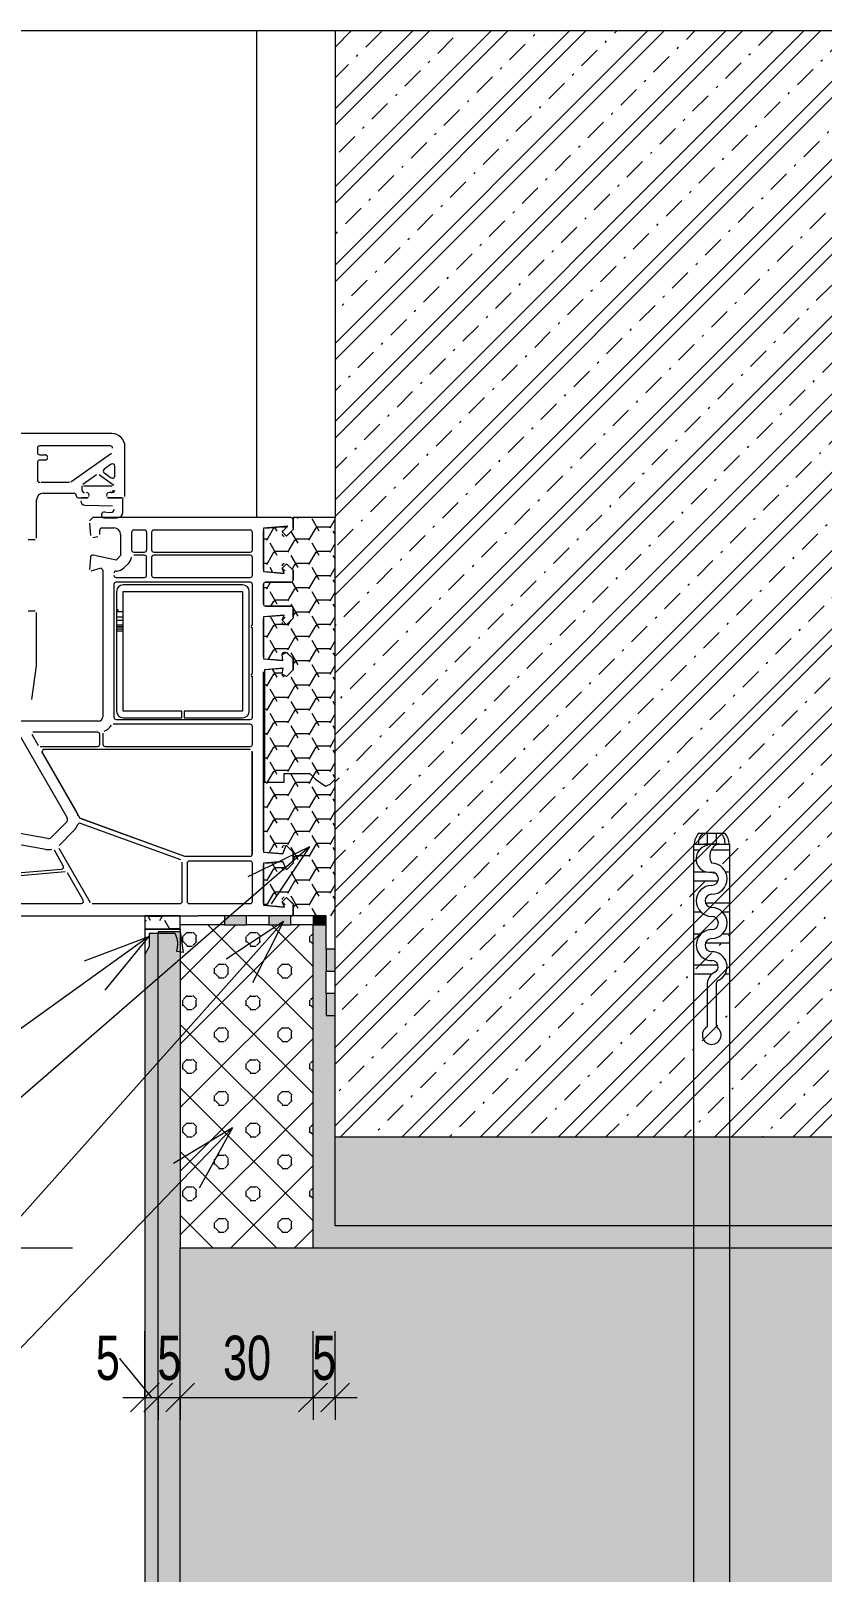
# Model space of a CAD drawing. Header units: millimetres. Extents: x 3821 to 11066, y 2483 to 4339.
# Drawn here: x 4484.2 to 4663, y 3303 to 3651.3 of the extents above; entities that cross this region are included whole.
import ezdxf

# ---------------------------------------------------------------- set-up
doc = ezdxf.new("R2010")
doc.units = ezdxf.units.MM
for name, color, linetype, lineweight in [('A-ANNO-DIMS', 211, 'Continuous', 9), ('A-ANNO-DIMS-5', 211, 'Continuous', 9), ('A-DETL', 90, 'Continuous', 18), ('A-DETL-GENF', 92, 'Continuous', 18), ('A-DETL-THIN', 151, 'Continuous', 18), ('G-ANNO-TEXT', 231, 'Continuous', 9)]:
    doc.layers.add(name, color=color, linetype=linetype, lineweight=lineweight)
doc.styles.add('Arial', font='arial.ttf', dxfattribs={"width": 0.7, "height": 10})
doc.dimstyles.new('Vnitřní_-_průhledné', dxfattribs={"dimscale": 304.8, "dimtxt": 10.202594, "dimasz": 0.021325, "dimexe": 0.016404, "dimexo": 0.0625, "dimgap": 0.003281, "dimtad": 1, "dimdec": 0, "dimrnd": 5, "dimzin": 0, "dimdsep": 46, "dimtxsty": 'Arial', "dimblk1": 'OBLIQUE', "dimblk2": 'OBLIQUE', "dimsah": 1, "dimcen": 0.09, "dimdle": 0.016404, "dimazin": 0, "dimtfac": 1, "dimtdec": 4, "dimtix": 1, "dimtmove": 1, "dimatfit": 3, "dimfxl": 0.049213, "dimfxlon": 1, "dimtvp": 1, "dimtolj": 1, "dimtzin": 0, "dimarcsym": 2})
doc.dimstyles.new('Vnitřní_-_průhledné_1', dxfattribs={"dimscale": 304.8, "dimtxt": 10.202594, "dimasz": 0.021325, "dimexe": 0.016404, "dimexo": 0.0625, "dimgap": 0.003281, "dimtad": 1, "dimdec": 0, "dimrnd": 5, "dimzin": 0, "dimdsep": 46, "dimtxsty": 'Arial', "dimblk1": 'OBLIQUE', "dimblk2": 'OBLIQUE', "dimsah": 1, "dimcen": 0.09, "dimdle": 0.016404, "dimazin": 0, "dimtfac": 1, "dimtdec": 4, "dimtix": 1, "dimtmove": 0, "dimatfit": 3, "dimfxl": 0.049213, "dimfxlon": 1, "dimtvp": 1, "dimtolj": 1, "dimtzin": 0, "dimarcsym": 2})
pattern_1 = [(0, (0, 0), (5, 5), [0.5, -4.5]), (0, (2.5, 2.5), (5, 5), [0.5, -4.5])]
pattern_2 = [(0, (0, 0), (4.763, 2.75), [3.175, -6.35]), (120, (0, 0), (-4.7630699, 2.749879), [3.175, -6.35]), (60, (0, 0), (-6.99e-05, 5.499879), [0, -6.35, 3.175, 0])]
pattern_3 = [(0, (0, 0), (4.763, 2.75), [3.175, -6.35]), (120, (0, 0), (-4.7630699, 2.749879), [3.175, -6.35]), (60, (0, 0), (-0.0005699, 5.499013), [0, -6.35, 3.175, 0])]

# ---------------------------------------------------------------- blocks, each defined once
blk = doc.blocks.new('BP_HYDROIZOLACE NOVÁ 2 - Geotextilie 1_1-2100783-Okno _ Ostění')
at = {"layer": 'A-DETL-GENF'}
for points in [[(2.31, 2), (2, 2), (2, 0), (5, 0), (5, 2)], [(10, 0), (15, 0), (15, 2), (10, 2)], [(20, 0), (25, 0), (25, 2), (20, 2)]]:
    blk.add_hatch(color=256, dxfattribs=at).paths.add_polyline_path(points)
for p, q in [((5, 2), (2, 2)), ((2, 0), (5, 0)), ((5, 2), (10, 2)), ((5, 0), (5, 2)), ((5, 0), (10, 0)), ((15, 2), (10, 2)), ((10, 2), (10, 0)), ((15, 2), (20, 2)), ((15, 0), (15, 2)), ((15, 0), (20, 0)), ((25, 2), (20, 2)), ((20, 2), (20, 0)), ((20, 0), (25, 0)), ((25, 2), (30.91, 2)), ((25, 0), (25, 2)), ((25, 0), (30.91, 0)), ((10, 0), (15, 0))]:
    blk.add_line(p, q, dxfattribs=at)
blk = doc.blocks.new('BP_HYDROIZOLACE NOVÁ 2 - Geotextilie 1_1-2097918-Okno _ Ostění')
at = {"layer": 'A-DETL-GENF'}
for points in [[(0, 0), (5, 0), (5, 2), (0, 2)], [(10, 0), (15, 0), (15, 2), (10, 2)]]:
    blk.add_hatch(color=256, dxfattribs=at).paths.add_polyline_path(points)
for p, q in [((5, 2), (0, 2)), ((0, 2), (0, 0)), ((0, 0), (5, 0)), ((5, 2), (10, 2)), ((5, 0), (5, 2)), ((5, 0), (10, 0)), ((15, 2), (10, 2)), ((10, 2), (10, 0)), ((15, 2), (22.5, 2)), ((15, 0), (15, 2)), ((15, 0), (22.5, 0)), ((10, 0), (15, 0))]:
    blk.add_line(p, q, dxfattribs=at)
blk = doc.blocks.new('DIMBLOCK15-Okno _ Ostění')
at = {"layer": 'A-ANNO-DIMS-5'}
for p, q in [((4478.62, 3371.31), (4478.62, 3456.31)), ((4478.62, 3451.31), (4463.62, 3451.31)), ((4478.62, 3451.31), (4483.62, 3451.31)), ((4478.62, 3376.31), (4473.62, 3376.31)), ((4478.62, 3376.31), (4493.62, 3376.31))]:
    blk.add_line(p, q, dxfattribs=at)
at = {"layer": 'A-ANNO-DIMS-5', "lineweight": 18}
for p, q in [((4478.62, 3451.31), (4475.37, 3454.56)), ((4478.62, 3451.31), (4481.87, 3448.06)), ((4478.62, 3376.31), (4475.37, 3379.56)), ((4478.62, 3376.31), (4481.87, 3373.06))]:
    blk.add_line(p, q, dxfattribs=at)
at = {"layer": 'A-ANNO-DIMS-5', "color": 0, "insert": (4464.64, 3408.47), "char_height": 10, "width": 12.8082, "attachment_point": 1, "rotation": 90, "line_spacing_factor": 0.941778, "style": 'Arial'}
blk.add_mtext('75', dxfattribs=at)
blk = doc.blocks.new('_Oblique')
at = {"color": 0, "linetype": 'ByBlock', "lineweight": -2}
blk.add_line((-0.5, -0.5), (0.5, 0.5), dxfattribs=at)
blk = doc.blocks.new('DIMBLOCK16-Okno _ Ostění')
at = {"layer": 'A-ANNO-DIMS-5'}
for p, q in [((4509.96, 3342.48), (4509.96, 3357.48)), ((4512.96, 3342.48), (4512.96, 3357.48)), ((4504.2, 3351.33), (4511.46, 3342.48)), ((4504.2, 3351.33), (4504.2, 3351.33)), ((4504.96, 3342.48), (4512.96, 3342.48)), ((4509.96, 3342.48), (4509.96, 3337.48)), ((4512.96, 3342.48), (4512.96, 3337.48))]:
    blk.add_line(p, q, dxfattribs=at)
at = {"layer": 'A-ANNO-DIMS-5', "lineweight": 18}
for p, q in [((4509.96, 3342.48), (4513.21, 3345.73)), ((4512.96, 3342.48), (4516.21, 3345.73)), ((4509.96, 3342.48), (4506.71, 3339.23)), ((4512.96, 3342.48), (4509.71, 3339.23))]:
    blk.add_line(p, q, dxfattribs=at)
at = {"layer": 'A-ANNO-DIMS-5', "color": 0, "insert": (4498.86, 3356.47), "char_height": 10, "width": 6.4041, "attachment_point": 1, "line_spacing_factor": 0.941778, "style": 'Arial'}
blk.add_mtext('\\fArial|b0|i0|c238|p34|;\\W.7;5', dxfattribs=at)
blk = doc.blocks.new('DIMBLOCK17-Okno _ Ostění')
at = {"layer": 'A-ANNO-DIMS-5'}
for p, q in [((4512.96, 3342.48), (4512.96, 3357.48)), ((4517.96, 3342.48), (4517.96, 3357.48)), ((4512.96, 3342.48), (4517.96, 3342.48)), ((4512.96, 3342.48), (4512.96, 3337.48)), ((4517.96, 3342.48), (4517.96, 3337.48))]:
    blk.add_line(p, q, dxfattribs=at)
at = {"layer": 'A-ANNO-DIMS-5', "lineweight": 18}
for p, q in [((4512.96, 3342.48), (4516.21, 3345.73)), ((4517.96, 3342.48), (4521.21, 3345.73)), ((4512.96, 3342.48), (4509.71, 3339.23)), ((4517.96, 3342.48), (4514.71, 3339.23))]:
    blk.add_line(p, q, dxfattribs=at)
at = {"layer": 'A-ANNO-DIMS-5', "color": 0, "insert": (4512.79, 3356.47), "char_height": 10, "width": 6.4041, "attachment_point": 1, "line_spacing_factor": 0.941778, "style": 'Arial'}
blk.add_mtext('\\fArial|b0|i0|c238|p34|;\\W.7;5', dxfattribs=at)
blk = doc.blocks.new('DIMBLOCK18-Okno _ Ostění')
at = {"layer": 'A-ANNO-DIMS-5'}
for p, q in [((4517.96, 3342.48), (4517.96, 3357.48)), ((4547.96, 3342.48), (4547.96, 3357.48)), ((4517.96, 3342.48), (4547.96, 3342.48)), ((4517.96, 3342.48), (4517.96, 3337.48)), ((4547.96, 3342.48), (4547.96, 3337.48))]:
    blk.add_line(p, q, dxfattribs=at)
at = {"layer": 'A-ANNO-DIMS-5', "lineweight": 18}
for p, q in [((4517.96, 3342.48), (4521.21, 3345.73)), ((4547.96, 3342.48), (4551.21, 3345.73)), ((4517.96, 3342.48), (4514.71, 3339.23)), ((4547.96, 3342.48), (4544.71, 3339.23))]:
    blk.add_line(p, q, dxfattribs=at)
at = {"layer": 'A-ANNO-DIMS-5', "color": 0, "insert": (4527.62, 3356.47), "char_height": 10, "width": 12.8082, "attachment_point": 1, "line_spacing_factor": 0.941778, "style": 'Arial'}
blk.add_mtext('30', dxfattribs=at)
blk = doc.blocks.new('DIMBLOCK19-Okno _ Ostění')
at = {"layer": 'A-ANNO-DIMS-5'}
for p, q in [((4547.96, 3342.48), (4547.96, 3357.48)), ((4552.96, 3342.48), (4552.96, 3357.48)), ((4547.96, 3342.48), (4557.96, 3342.48)), ((4547.96, 3342.48), (4547.96, 3337.48)), ((4552.96, 3342.48), (4552.96, 3337.48))]:
    blk.add_line(p, q, dxfattribs=at)
at = {"layer": 'A-ANNO-DIMS-5', "lineweight": 18}
for p, q in [((4547.96, 3342.48), (4551.21, 3345.73)), ((4552.96, 3342.48), (4556.21, 3345.73)), ((4547.96, 3342.48), (4544.71, 3339.23)), ((4552.96, 3342.48), (4549.71, 3339.23))]:
    blk.add_line(p, q, dxfattribs=at)
at = {"layer": 'A-ANNO-DIMS-5', "color": 0, "insert": (4547.79, 3356.47), "char_height": 10, "width": 6.4041, "attachment_point": 1, "line_spacing_factor": 0.941778, "style": 'Arial'}
blk.add_mtext('\\fArial|b0|i0|c238|p34|;\\W.7;5', dxfattribs=at)

msp = doc.modelspace()

# ---------------------------------------------------------------- hatches: boundary and pattern name
at = {"layer": 'A-DETL-GENF'}
h = msp.add_hatch(dxfattribs=at)
h.set_pattern_fill('FP_1', style=0, pattern_type=2)
h.set_pattern_definition([(45, (0, 0), (-8.838835, 8.838835), []), (45, (3.75, 0), (-8.838835, 8.838835), []), (45, (10.7, 0), (-8.838835, 8.838835), [5, -2.5, 0.5, -2.5])])
h.paths.add_polyline_path([(5116.16, 3401.31), (5116.16, 3651.31), (4552.96, 3651.31), (4552.96, 3401.31), (4992.51, 3401.31)])
h.paths.add_polyline_path([(4794.15, 3540.4), (4792.86, 3540.57), (4791.65, 3541.07), (4790.62, 3541.86), (4789.83, 3542.9), (4789.33, 3544.11), (4789.16, 3545.4), (4789.33, 3546.69), (4789.83, 3547.9), (4790.62, 3548.94), (4791.66, 3549.73), (4792.87, 3550.23), (4794.16, 3550.4), (4795.45, 3550.23), (4796.66, 3549.73), (4797.69, 3548.93), (4798.49, 3547.89), (4798.99, 3546.69), (4799.16, 3545.39), (4798.99, 3544.1), (4798.49, 3542.89), (4797.69, 3541.86), (4796.65, 3541.07), (4795.45, 3540.57)])
h = msp.add_hatch(dxfattribs=at)
h.set_pattern_fill('FP_4', style=0, pattern_type=2)
h.set_pattern_definition(pattern_3)
h.paths.add_polyline_path([(4550.76, 3480.64), (4551.82, 3481.09), (4552.96, 3482.23), (4552.96, 3541.31), (4543.46, 3541.31), (4543.46, 3538.61), (4541.96, 3537.11), (4540.97, 3538.1), (4542.25, 3539.38), (4536.76, 3538.9), (4536.76, 3529.12), (4541.43, 3528.71), (4541.01, 3529.88), (4541.96, 3530.91), (4543.46, 3529.41), (4543.44, 3527.08), (4543.31, 3526.86), (4543.09, 3526.73), (4542.96, 3526.71), (4537.26, 3526.71), (4536.91, 3526.56), (4536.78, 3526.34), (4536.76, 3526.21), (4536.76, 3521.81), (4536.91, 3521.46), (4537.26, 3521.31), (4543.09, 3521.29), (4543.31, 3521.16), (4543.44, 3520.94), (4543.46, 3520.81), (4543.46, 3518.61), (4541.96, 3517.11), (4541.02, 3518.15), (4541.44, 3519.31), (4536.76, 3518.9), (4536.76, 3509.39), (4541.13, 3509.01), (4540.96, 3510.38), (4541.93, 3510.94), (4543.46, 3509.41), (4543.46, 3506.91), (4541.96, 3505.41), (4540.96, 3505.91), (4541.21, 3507.32), (4536.96, 3506.95), (4536.96, 3481.51), (4541.46, 3481.51), (4541.46, 3483.51), (4547.21, 3483.51), (4548.49, 3482.23), (4550.65, 3480.72)])
h = msp.add_hatch(dxfattribs=at)
h.set_pattern_fill('FP_4', color=1, style=0, pattern_type=2)
h.set_pattern_definition(pattern_3)
h.paths.add_polyline_path([(4552.96, 3451.31), (4552.96, 3482.23), (4551.82, 3481.09), (4550.76, 3480.64), (4548.49, 3482.23), (4547.21, 3483.51), (4541.46, 3483.51), (4541.46, 3481.51), (4536.76, 3481.51), (4536.76, 3465.69), (4541.13, 3465.31), (4541.86, 3467.31), (4543.46, 3465.71), (4543.46, 3463.21), (4541.96, 3461.71), (4541.13, 3463.61), (4536.76, 3463.23), (4536.76, 3453.72), (4541.5, 3453.31), (4540.97, 3454.52), (4541.96, 3455.51), (4543.46, 3454.01), (4543.46, 3451.31), (4550.96, 3451.31)])
h = msp.add_hatch(dxfattribs=at)
h.set_pattern_fill('FP_3', color=1, style=0, pattern_type=2)
h.set_pattern_definition(pattern_2)
h.paths.add_polyline_path([(4509.96, 3451.31), (4509.96, 3448.31), (4517.96, 3448.31), (4517.96, 3451.31)])
h = msp.add_hatch(dxfattribs=at)
h.set_pattern_fill('FP_5', color=1, style=0, pattern_type=2)
h.set_pattern_definition([(45, (3.592, 0), (-7.184205, 7.184205), []), (0, (15.04, 3.365), (7.184, 7.184), [1.27, -13.098]), (45, (16.31, 3.365), (-7.184205, 7.184205), [1.27, -8.89]), (90, (17.208, 4.263), (-7.184, 7.184), [1.27, -13.098]), (135, (17.208, 5.533), (-7.184205, -7.184205), [1.27, -8.89]), (0, (15.04, 6.431), (7.184, 7.184), [1.27, -13.098]), (45, (14.141, 5.533), (-7.184205, 7.184205), [1.27, -8.89]), (90, (14.141, 4.263), (-7.184, 7.184), [1.27, -13.098]), (135, (15.04, 3.365), (-7.184205, -7.184205), [1.27, -8.89]), (135, (13.389, 0), (-7.184205, -7.184205), [])])
h.paths.add_polyline_path([(4547.96, 3376.31), (4547.96, 3449.31), (4517.96, 3449.31), (4517.96, 3376.31)])
h = msp.add_hatch(dxfattribs=at)
h.set_pattern_fill('FP_2', color=1, style=0, pattern_type=2)
h.set_pattern_definition(pattern_1)
h.paths.add_polyline_path([(5116.16, 3376.31), (5116.16, 3381.31), (4797.48, 3381.31), (4797.6, 3381.22), (4798.39, 3380.18), (4798.89, 3378.98), (4799.06, 3377.68), (4798.89, 3376.31), (4992.51, 3376.31)])
h.paths.add_polyline_path([(4789.26, 3376.31), (4789.23, 3376.4), (4789.06, 3377.69), (4789.23, 3378.98), (4789.73, 3380.19), (4790.53, 3381.31), (4552.96, 3381.31), (4552.96, 3428.81), (4550.96, 3428.81), (4550.96, 3449.31), (4547.96, 3449.31), (4547.96, 3376.31), (4789.23, 3376.31)])
h = msp.add_hatch(dxfattribs=at)
h.set_pattern_fill('FP_2', color=1, style=0, pattern_type=2)
h.set_pattern_definition(pattern_1)
h.paths.add_polyline_path([(5116.16, 3188.31), (5116.16, 3191.31), (4798.75, 3191.31), (4798.28, 3190.06), (4798.78, 3188.83), (4798.85, 3188.31), (4992.51, 3188.31)])
h.paths.add_polyline_path([(4789.05, 3188.31), (4789.12, 3188.86), (4789.62, 3190.19), (4789.12, 3191.31), (4512.96, 3191.31), (4512.96, 3447.31), (4510.96, 3447.31), (4510.96, 3444.42), (4509.96, 3442.61), (4509.96, 3188.31), (4788.95, 3188.31)])
h = msp.add_hatch(dxfattribs=at)
h.set_pattern_fill('FP_2', color=1, style=0, pattern_type=2)
h.set_pattern_definition(pattern_1)
h.paths.add_polyline_path([(5116.16, 3191.31), (5116.16, 3196.31), (4797.37, 3196.31), (4797.49, 3196.22), (4798.28, 3195.18), (4798.78, 3193.96), (4798.95, 3192.68), (4798.78, 3191.31), (4992.51, 3191.31)])
h.paths.add_polyline_path([(4789.12, 3191.31), (4789.16, 3191.31), (4789.12, 3191.42), (4788.95, 3192.69), (4789.15, 3194.04), (4789.62, 3195.19), (4790.42, 3196.31), (4517.96, 3196.31), (4517.96, 3447.76), (4512.96, 3447.76), (4512.96, 3191.31), (4789.12, 3191.31)])
h = msp.add_hatch(dxfattribs=at)
h.set_pattern_fill('FP_2', color=1, style=0, pattern_type=2)
h.set_pattern_definition(pattern_1)
h.paths.add_polyline_path([(5116.16, 3381.31), (5116.16, 3401.31), (4552.96, 3401.31), (4552.96, 3381.31), (4790.64, 3381.31), (4791.56, 3382.02), (4792.77, 3382.52), (4794.06, 3382.69), (4795.36, 3382.51), (4796.56, 3382.02), (4797.48, 3381.31), (4992.51, 3381.31)])
h.paths.add_polyline_path([(4794.06, 3385.4), (4792.77, 3385.57), (4791.56, 3386.07), (4790.53, 3386.86), (4789.73, 3387.9), (4789.24, 3389.11), (4789.07, 3390.4), (4789.24, 3391.69), (4789.74, 3392.9), (4790.53, 3393.94), (4791.57, 3394.73), (4792.78, 3395.23), (4794.07, 3395.4), (4795.36, 3395.23), (4796.57, 3394.73), (4797.6, 3393.93), (4798.4, 3392.89), (4798.9, 3391.69), (4799.07, 3390.39), (4798.9, 3389.1), (4798.4, 3387.89), (4797.6, 3386.86), (4796.56, 3386.07), (4795.36, 3385.57)])
h = msp.add_hatch(dxfattribs=at)
h.set_pattern_fill('FP_3', color=1, style=0, pattern_type=2)
h.set_pattern_definition(pattern_2)
h.paths.add_polyline_path([(5116.16, 3196.31), (5116.16, 3376.31), (4798.86, 3376.31), (4798.39, 3375.18), (4797.59, 3374.15), (4796.56, 3373.35), (4795.35, 3372.86), (4794.06, 3372.69), (4792.76, 3372.86), (4791.56, 3373.36), (4790.52, 3374.15), (4789.73, 3375.19), (4789.23, 3376.31), (4517.96, 3376.31), (4517.96, 3196.31), (4613.05, 3196.31), (4613.05, 3217.19), (4663.05, 3217.19), (4663.05, 3196.31), (4790.53, 3196.31), (4791.45, 3197.02), (4792.66, 3197.52), (4793.95, 3197.69), (4795.25, 3197.52), (4796.45, 3197.02), (4797.37, 3196.31), (4987.95, 3196.31), (4987.95, 3217.19), (5037.95, 3217.19), (5037.95, 3196.31)])
h.paths.add_polyline_path([(4794.01, 3287.69), (4792.71, 3287.86), (4791.51, 3288.36), (4790.47, 3289.15), (4789.68, 3290.19), (4789.18, 3291.4), (4789.01, 3292.69), (4789.18, 3293.98), (4789.68, 3295.19), (4790.48, 3296.22), (4791.51, 3297.02), (4792.72, 3297.52), (4794.01, 3297.69), (4795.31, 3297.52), (4796.51, 3297.02), (4797.55, 3296.22), (4798.34, 3295.18), (4798.84, 3293.98), (4799.01, 3292.68), (4798.84, 3291.39), (4798.34, 3290.18), (4797.54, 3289.15), (4796.51, 3288.35), (4795.3, 3287.86)])

# ---------------------------------------------------------------- linework, layer by layer
at = {"layer": 'A-DETL'}
for p, q in [((4502.46, 3560.31), (4447.21, 3560.31)), ((4485.66, 3557.01), (4485.66, 3556.01)), ((4502.16, 3557.51), (4486.16, 3557.51)), ((4505.46, 3546.11), (4505.46, 3557.31)), ((4485.66, 3553.81), (4485.66, 3549.8)), ((4486.16, 3555.51), (4487.46, 3555.51)), ((4487.46, 3554.31), (4486.16, 3554.31)), ((4493.21, 3549.4), (4502.45, 3555.87)), ((4502.37, 3553.37), (4500.77, 3552.25)), ((4503.16, 3550.71), (4503.16, 3552.96)), ((4486.46, 3549.31), (4492.92, 3549.31)), ((4495.97, 3548.89), (4499.02, 3551.03)), ((4499.6, 3551.03), (4502.95, 3548.68)), ((4500.77, 3551.43), (4502.37, 3550.31)), ((4486.96, 3546.81), (4493.96, 3546.81)), ((4494.96, 3545.81), (4497.11, 3545.81)), ((4497.12, 3545.79), (4495.66, 3545.79)), ((4495.76, 3547.51), (4495.76, 3548.48)), ((4502.54, 3548.41), (4496.1, 3548.41)), ((4501.51, 3545.81), (4505.16, 3545.81)), ((4504.66, 3545.79), (4501.53, 3545.79)), ((4502.66, 3547.01), (4501.86, 3547.01)), ((4504.96, 3542.5), (4504.96, 3545.49)), ((4485.46, 3536.71), (4485.46, 3545.31)), ((4496.44, 3544.12), (4502.65, 3543.99)), ((4502.28, 3542.5), (4501.32, 3542.42)), ((4498.21, 3541.31), (4497.46, 3540.56)), ((4497.46, 3540.06), (4497.64, 3537.28)), ((4542.96, 3541.31), (4498.21, 3541.31)), ((4499.76, 3537.51), (4499.76, 3538.51)), ((4500.26, 3539.01), (4502.96, 3539.01)), ((4500.67, 3541.3), (4503.76, 3541.3)), ((4509.86, 3538.51), (4507.46, 3538.51)), ((4533.76, 3538.51), (4511.96, 3538.51)), ((4537.22, 3538.94), (4541.43, 3539.31)), ((4541.67, 3538.8), (4541.02, 3538.15)), ((4541.96, 3537.11), (4543.46, 3538.61)), ((4543.46, 3538.9), (4543.46, 3540.81)), ((4483.56, 3536.41), (4485.16, 3536.41)), ((4498.23, 3536.82), (4499.35, 3537.02)), ((4504.46, 3537.51), (4504.46, 3532.74)), ((4506.96, 3538.01), (4506.96, 3534.01)), ((4510.36, 3538.01), (4510.36, 3534.01)), ((4511.46, 3538.01), (4511.46, 3534.01)), ((4534.26, 3534.01), (4534.26, 3538.01)), ((4536.76, 3529.58), (4536.76, 3538.44)), ((4497.64, 3532.34), (4497.46, 3529.63)), ((4503.46, 3531.74), (4498.24, 3532.8)), ((4504.46, 3532.74), (4503.46, 3531.74)), ((4509.86, 3532.81), (4507.43, 3532.81)), ((4507.46, 3533.51), (4509.86, 3533.51)), ((4510.36, 3528.31), (4510.36, 3532.31)), ((4511.46, 3532.31), (4511.46, 3528.31)), ((4511.96, 3533.51), (4533.76, 3533.51)), ((4533.76, 3532.81), (4511.96, 3532.81)), ((4534.26, 3528.31), (4534.26, 3532.31)), ((4497.84, 3529.32), (4499.83, 3529.86)), ((4500.46, 3529.37), (4500.46, 3496.31)), ((4506.23, 3530.97), (4505.23, 3529.97)), ((4541.43, 3528.71), (4537.22, 3529.08)), ((4541.02, 3529.87), (4541.67, 3529.22)), ((4543.46, 3529.41), (4541.96, 3530.91)), ((4543.46, 3527.21), (4543.46, 3529.41)), ((4502.96, 3526.21), (4502.96, 3496.21)), ((4503.46, 3527.81), (4509.86, 3527.81)), ((4533.76, 3526.71), (4503.46, 3526.71)), ((4503.56, 3524.61), (4503.56, 3497.61)), ((4532.06, 3526.11), (4505.06, 3526.11)), ((4505.06, 3497.61), (4505.06, 3524.61)), ((4505.06, 3524.61), (4532.06, 3524.61)), ((4511.96, 3527.81), (4533.76, 3527.81)), ((4532.06, 3524.61), (4532.06, 3497.61)), ((4533.56, 3497.61), (4533.56, 3524.61)), ((4534.26, 3517.01), (4534.26, 3526.21)), ((4536.76, 3521.81), (4536.76, 3526.21)), ((4537.26, 3526.71), (4542.96, 3526.71)), ((4542.96, 3521.31), (4537.26, 3521.31)), ((4485.16, 3520.21), (4483.56, 3520.21)), ((4485.46, 3507.81), (4485.46, 3519.91)), ((4503.73, 3520.08), (4505.06, 3520.08)), ((4503.73, 3518.91), (4505.06, 3518.91)), ((4505.06, 3518.05), (4503.73, 3518.05)), ((4536.76, 3509.85), (4536.76, 3518.44)), ((4537.22, 3518.94), (4541.43, 3519.31)), ((4541.67, 3518.8), (4541.02, 3518.15)), ((4541.96, 3517.11), (4543.46, 3518.61)), ((4543.46, 3518.9), (4543.46, 3520.81)), ((4505.06, 3517.04), (4503.73, 3517.04)), ((4503.73, 3516.72), (4505.06, 3516.72)), ((4505.06, 3516.53), (4503.73, 3516.53)), ((4503.73, 3516.22), (4505.06, 3516.22)), ((4503.73, 3515.71), (4505.06, 3515.71)), ((4534.26, 3506.01), (4534.26, 3516.41)), ((4543.46, 3509.41), (4541.96, 3510.91)), ((4484.39, 3500.24), (4485.46, 3507.81)), ((4541.13, 3509.01), (4537.22, 3509.35)), ((4537.22, 3506.97), (4541.13, 3507.31)), ((4543.46, 3506.91), (4543.46, 3509.41)), ((4534.26, 3496.21), (4534.26, 3505.41)), ((4536.76, 3466.15), (4536.76, 3506.47)), ((4541.96, 3505.41), (4543.46, 3506.91)), ((4536.76, 3469.24), (4536.76, 3503.14)), ((4518.31, 3497.61), (4505.06, 3497.61)), ((4518.31, 3496.11), (4518.31, 3497.61)), ((4532.06, 3497.61), (4518.81, 3497.61)), ((4518.81, 3497.61), (4518.81, 3496.11)), ((4499.46, 3495.31), (4480.06, 3495.31)), ((4533.76, 3494.61), (4502.8, 3494.61)), ((4503.46, 3495.71), (4533.76, 3495.71)), ((4505.06, 3496.11), (4518.31, 3496.11)), ((4518.81, 3496.11), (4532.06, 3496.11)), ((4534.26, 3490.11), (4534.26, 3494.11)), ((4481.52, 3492.31), (4492.32, 3473.6)), ((4484.38, 3492.36), (4485.83, 3489.86)), ((4499.26, 3492.81), (4484.64, 3492.81)), ((4499.76, 3490.11), (4499.76, 3492.31)), ((4500.46, 3492.6), (4500.46, 3490.11)), ((4486.26, 3489.61), (4499.26, 3489.61)), ((4486.61, 3488.45), (4495.28, 3473.43)), ((4486.81, 3488.16), (4494.49, 3474.85)), ((4533.86, 3488.9), (4486.87, 3488.9)), ((4533.76, 3488.91), (4487.24, 3488.91)), ((4500.96, 3489.61), (4533.76, 3489.61)), ((4534.24, 3465.16), (4534.24, 3488.56)), ((4534.26, 3465.31), (4534.26, 3488.41)), ((4536.96, 3481.56), (4536.76, 3481.56)), ((4536.76, 3481.56), (4536.76, 3465.69)), ((4552.96, 3451.31), (4552.96, 3482.23)), ((4492.17, 3472.4), (4488.88, 3469.11)), ((4495.28, 3473.43), (4518.88, 3464.84)), ((4495.4, 3473.37), (4518.94, 3464.8)), ((4487.99, 3468.83), (4474.16, 3471.27)), ((4493.93, 3470.63), (4490.57, 3467.26)), ((4518.08, 3463.96), (4495.39, 3472.22)), ((4635.08, 3470), (4641.08, 3470)), ((4637.08, 3470), (4637.08, 3467.22)), ((4639.08, 3470), (4639.08, 3467.5)), ((4487.56, 3466.36), (4473.68, 3468.81)), ((4491.52, 3462.66), (4489.5, 3466.16)), ((4490.49, 3466.66), (4497.58, 3454.36)), ((4536.76, 3465.69), (4541.13, 3465.31)), ((4541.13, 3465.31), (4537.22, 3465.65)), ((4541.13, 3465.31), (4541.86, 3467.31)), ((4542.06, 3467.11), (4541.79, 3467.11)), ((4541.86, 3467.31), (4543.46, 3465.71)), ((4543.46, 3465.71), (4541.86, 3467.31)), ((4543.46, 3465.71), (4543.46, 3463.21)), ((4543.46, 3463.8), (4543.46, 3465.71)), ((4634.05, 3231.19), (4634.05, 3467.5)), ((4634.05, 3467.5), (4642.08, 3467.5)), ((4634.05, 3466.27), (4635.33, 3466.27)), ((4639.84, 3467.5), (4636.4, 3467.5)), ((4636.4, 3467.5), (4639.84, 3467.5)), ((4638, 3466.27), (4642.08, 3466.27)), ((4642.08, 3467.5), (4642.08, 3231.19)), ((4466.2, 3459.73), (4491.13, 3461.91)), ((4518.41, 3454.61), (4518.41, 3463.49)), ((4518.94, 3464.8), (4533.94, 3464.8)), ((4519.05, 3464.81), (4533.76, 3464.81)), ((4519.51, 3463.21), (4519.51, 3454.61)), ((4533.76, 3463.71), (4520.01, 3463.71)), ((4534.26, 3454.61), (4534.26, 3463.21)), ((4541.13, 3463.61), (4536.76, 3463.23)), ((4536.76, 3463.23), (4536.76, 3453.72)), ((4536.76, 3454.18), (4536.76, 3462.77)), ((4536.96, 3463.25), (4536.96, 3463.31)), ((4537.22, 3463.27), (4541.13, 3463.61)), ((4541.96, 3461.71), (4541.13, 3463.61)), ((4543.46, 3463.21), (4541.96, 3461.71)), ((4541.96, 3461.71), (4543.46, 3463.21)), ((4491.98, 3461.28), (4466.56, 3459.06)), ((4496.03, 3454.86), (4492.46, 3461.03)), ((4634.05, 3461.27), (4636.85, 3461.27)), ((4634.05, 3459.27), (4639.51, 3459.27)), ((4641.22, 3461.27), (4642.08, 3461.27)), ((4540.97, 3454.52), (4541.96, 3455.51)), ((4541.96, 3455.51), (4543.46, 3454.01)), ((4543.6, 3453.87), (4541.96, 3455.51)), ((4471.27, 3454.11), (4495.59, 3454.11)), ((4498.02, 3454.11), (4517.91, 3454.11)), ((4520.01, 3454.11), (4533.76, 3454.11)), ((4536.76, 3453.72), (4541.5, 3453.31)), ((4541.43, 3453.31), (4537.22, 3453.68)), ((4541.5, 3453.31), (4540.97, 3454.52)), ((4541.02, 3454.47), (4541.67, 3453.82)), ((4543.46, 3454.01), (4543.46, 3451.31)), ((4543.46, 3451.81), (4543.46, 3453.72)), ((4634.05, 3452.27), (4635.58, 3452.27)), ((4636.65, 3454.27), (4642.08, 3454.27)), ((4640.48, 3452.27), (4642.08, 3452.27)), ((4471.27, 3451.31), (4509.96, 3451.31)), ((4517.96, 3451.3), (4509.96, 3451.3)), ((4509.96, 3451.3), (4509.96, 3448.31)), ((4517.96, 3448.31), (4509.96, 3448.31)), ((4509.96, 3448.31), (4509.96, 3442.61)), ((4517.96, 3451.31), (4522.04, 3451.31)), ((4517.96, 3448.31), (4517.96, 3451.3)), ((4522.04, 3449.31), (4517.96, 3449.31)), ((4517.96, 3448.31), (4517.96, 3376.31)), ((4518.72, 3443.06), (4517.96, 3448.31)), ((4547.96, 3376.31), (4547.96, 3449.31)), ((4512.96, 3447.31), (4510.96, 3447.31)), ((4510.96, 3447.31), (4510.96, 3444.42)), ((4516.83, 3447.31), (4510.96, 3447.31)), ((4510.96, 3447.31), (4510.96, 3444.42)), ((4517.96, 3447.76), (4512.96, 3447.76)), ((4512.96, 3447.76), (4512.96, 3447.31)), ((4512.96, 3191.31), (4512.96, 3447.31)), ((4634.05, 3447.27), (4635.68, 3447.27)), ((4636.68, 3445.27), (4642.08, 3445.27)), ((4640.58, 3447.27), (4642.08, 3447.27)), ((4510.96, 3444.42), (4509.96, 3442.61)), ((4510.96, 3444.42), (4509.96, 3442.61)), ((4509.96, 3442.61), (4509.96, 3188.31)), ((4518.72, 3443.06), (4517.15, 3443.3)), ((4634.05, 3440.27), (4639.48, 3440.27)), ((4634.05, 3438.27), (4638.24, 3438.27)), ((4641.16, 3438.27), (4642.08, 3438.27)), ((4637.08, 3435.64), (4637.08, 3426.26)), ((4639.08, 3435.79), (4639.08, 3426.26)), ((4552.96, 3381.31), (4552.96, 3428.81)), ((5116.16, 3401.31), (4552.96, 3401.31)), ((4790.64, 3381.31), (4552.96, 3381.31)), ((4517.96, 3196.31), (4517.96, 3376.31)), ((4517.96, 3376.31), (4547.96, 3376.31)), ((4547.96, 3376.31), (4789.26, 3376.31))]:
    msp.add_line(p, q, dxfattribs=at)
msp.add_circle((4503.73, 3520.42), 0.158, dxfattribs=at)
for centre, radius, start, end in [((4502.46, 3557.31), 3, 0, 90), ((4486.16, 3557.01), 0.5, 90, 180), ((4486.16, 3556.01), 0.5, 180, 270), ((4502.16, 3557.01), 0.5, 0, 90), ((4486.16, 3553.81), 0.5, 90, 180), ((4487.46, 3555.01), 0.5, 0, 90), ((4487.46, 3554.81), 0.5, 270, 0), ((4502.66, 3552.96), 0.5, 0, 125), ((4486.16, 3549.8), 0.5, 180, 274.3012), ((4501.05, 3551.84), 0.5, 125, 235), ((4502.66, 3550.71), 0.5, 235, 0), ((4486.96, 3545.31), 1.5, 90, 180), ((4493.96, 3546.31), 0.5, 0, 90), ((4494.96, 3546.31), 0.5, 180, 270), ((4496.26, 3547.51), 0.5, 180, 270), ((4496.32, 3547.49), 0.5, 180, 270), ((4496.76, 3546.41), 0.6, 330, 90), ((4496.77, 3546.39), 0.6, 330, 90), ((4501.86, 3546.41), 0.6, 90, 210), ((4501.87, 3546.39), 0.6, 90, 210), ((4502.32, 3547.49), 0.5, 270, 0), ((4502.66, 3547.51), 0.5, 270, 0), ((4496.46, 3545.12), 1, 180, 268.7551), ((4500.77, 3541.94), 0.639, 56.4969, 257.854), ((4502.21, 3543.3), 0.8, 275.0405, 354.9888), ((4503.76, 3542.5), 1.2, 276.0075, 0), ((4500.26, 3538.51), 0.5, 90, 180), ((4502.96, 3537.51), 1.5, 0, 90), ((4507.46, 3538.01), 0.5, 90, 180), ((4509.86, 3538.01), 0.5, 0, 90), ((4511.96, 3538.01), 0.5, 90, 180), ((4533.76, 3538.01), 0.5, 0, 90), ((4542.96, 3540.81), 0.5, 0, 90), ((4541.46, 3537.61), 0.5, 180, 270), ((4498.14, 3532.31), 0.5, 78.5, 176.2), ((4504.46, 3532.74), 2.5, 315, 351.8011), ((4507.46, 3534.01), 0.5, 180, 270), ((4509.86, 3534.01), 0.5, 270, 0), ((4509.86, 3532.31), 0.5, 0, 90), ((4511.96, 3534.01), 0.5, 180, 270), ((4511.96, 3532.31), 0.5, 90, 180), ((4533.76, 3534.01), 0.5, 270, 0), ((4533.76, 3532.31), 0.5, 0, 90), ((4499.96, 3529.37), 0.5, 0, 105), ((4503.46, 3528.74), 0.5, 90, 180), ((4503.46, 3528.31), 0.5, 180, 270), ((4503.46, 3531.74), 2.5, 270, 315), ((4509.86, 3528.31), 0.5, 270, 0), ((4511.96, 3528.31), 0.5, 180, 270), ((4533.76, 3528.31), 0.5, 270, 0), ((4541.46, 3530.41), 0.5, 90, 180), ((4503.46, 3526.21), 0.5, 90, 180), ((4505.06, 3524.61), 1.5, 90, 180), ((4532.06, 3524.61), 1.5, 0, 90), ((4533.76, 3526.21), 0.5, 0, 90), ((4537.26, 3526.21), 0.5, 90, 180), ((4542.96, 3527.21), 0.5, 270, 0), ((4537.26, 3521.81), 0.5, 180, 270), ((4542.96, 3520.81), 0.5, 0, 90), ((4541.46, 3517.61), 0.5, 180, 270), ((4534.26, 3516.71), 0.3, 90, 270), ((4541.46, 3510.41), 0.5, 90, 180), ((4534.26, 3505.71), 0.3, 90, 270), ((4541.46, 3505.91), 0.5, 180, 270), ((4505.06, 3497.61), 1.5, 180, 270), ((4532.06, 3497.61), 1.5, 270, 0), ((4499.46, 3496.31), 1, 270, 0), ((4499.46, 3496.31), 3.5, 292.0243, 326.633), ((4503.46, 3496.21), 0.5, 180, 270), ((4533.76, 3496.21), 0.5, 270, 0), ((4533.76, 3494.11), 0.5, 0, 90), ((4499.26, 3492.31), 0.5, 0, 90), ((4499.26, 3490.11), 0.5, 270, 0), ((4500.96, 3490.11), 0.5, 180, 270), ((4533.76, 3490.11), 0.5, 270, 0), ((4487.24, 3488.41), 0.5, 102.0746, 210), ((4491.46, 3473.1), 1, 315, 30), ((4491.46, 3473.1), 3.5, 11.895, 30), ((4488.17, 3469.81), 1, 260, 315.1931), ((4491.46, 3473.1), 3.5, 315, 340.1927), ((4495.22, 3471.75), 0.5, 70, 160.1927), ((4638.74, 3467.08), 4.68, 141.4912, 174.9052), ((4637.82, 3467.85), 2.76, 129.0447, 187.3529), ((4638.34, 3467.85), 2.76, 352.6471, 50.9553), ((4637.42, 3467.08), 4.68, 5.0949, 38.5088), ((4488.17, 3469.81), 3.5, 260, 283.0107), ((4541.46, 3466.71), 0.5, 90, 180), ((4637.58, 3464.22), 3.04, 99.5019, 279.4104), ((4640.67, 3464.81), 3.04, 117.8015, 211.5095), ((4491.09, 3462.41), 0.5, 275, 30), ((4520.01, 3463.21), 0.5, 90, 180), ((4533.76, 3465.31), 0.5, 270, 0), ((4533.76, 3463.21), 0.5, 0, 90), ((4541.46, 3462.21), 0.5, 180, 270), ((4638.08, 3459.72), 3.5, 270, 90), ((4638.08, 3459.72), 1.5, 270, 90), ((4541.46, 3455.01), 0.5, 90, 180), ((4638.08, 3454.72), 3.5, 90, 270), ((4638.08, 3454.72), 1.5, 90, 270), ((4495.59, 3454.61), 0.5, 270, 30), ((4517.91, 3454.61), 0.5, 270, 0), ((4520.01, 3454.61), 0.5, 180, 270), ((4533.76, 3454.61), 0.5, 270, 0), ((4542.96, 3451.81), 0.5, 270, 0), ((4638.08, 3449.72), 3.5, 270, 90), ((4638.08, 3444.72), 3.5, 90, 270.3676), ((4638.08, 3444.72), 3.5, 90, 270.3676), ((4638.08, 3444.72), 3.5, 90, 270.3676), ((4638.08, 3449.72), 1.5, 270, 90), ((4511.9, 3444.9), 5.49, 343.0254, 26.0671), ((4638.08, 3444.72), 1.5, 90, 269.4411), ((4638.17, 3439.84), 3.38, 296.359, 91.7461), ((4638.17, 3439.84), 1.38, 298.1493, 92.7141), ((4640.11, 3435.87), 3.03, 115.1472, 184.4675), ((4640.11, 3435.87), 1.03, 115.1472, 184.4675), ((4638.08, 3424.4), 2.12, 118.0831, 61.9169)]:
    msp.add_arc(centre, radius, start, end, dxfattribs=at)
at = {"layer": 'A-DETL-THIN'}
for p, q in [((4552.96, 3651.31), (4160.81, 3651.31)), ((4535.26, 3541.31), (4535.26, 3651.31)), ((4552.96, 3651.31), (4552.96, 3541.31)), ((5116.16, 3651.31), (4552.96, 3651.31)), ((4542.25, 3539.38), (4536.76, 3538.9)), ((4536.76, 3538.9), (4536.76, 3529.12)), ((4540.97, 3538.1), (4542.25, 3539.38)), ((4543.46, 3538.61), (4541.96, 3537.11)), ((4552.96, 3541.31), (4543.46, 3541.31)), ((4543.46, 3541.31), (4543.46, 3538.61)), ((4552.96, 3482.23), (4552.96, 3541.31)), ((4541.96, 3537.11), (4540.97, 3538.1)), ((4536.76, 3529.12), (4541.43, 3528.71)), ((4541.01, 3529.88), (4541.96, 3530.91)), ((4541.43, 3528.71), (4541.01, 3529.88)), ((4541.96, 3530.91), (4543.46, 3529.41)), ((4543.46, 3529.41), (4543.46, 3527.21)), ((4536.76, 3526.21), (4536.76, 3521.81)), ((4542.96, 3526.71), (4537.26, 3526.71)), ((4537.26, 3521.31), (4542.96, 3521.31)), ((4541.44, 3519.31), (4536.76, 3518.9)), ((4536.76, 3518.9), (4536.76, 3509.39)), ((4541.02, 3518.15), (4541.44, 3519.31)), ((4541.96, 3517.11), (4541.02, 3518.15)), ((4543.46, 3518.61), (4541.96, 3517.11)), ((4543.46, 3520.81), (4543.46, 3518.61)), ((4540.96, 3510.38), (4541.93, 3510.94)), ((4541.93, 3510.94), (4543.46, 3509.41)), ((4536.76, 3509.39), (4541.13, 3509.01)), ((4541.21, 3507.32), (4536.96, 3506.95)), ((4541.13, 3509.01), (4540.96, 3510.38)), ((4540.96, 3505.91), (4541.21, 3507.32)), ((4543.46, 3509.41), (4543.46, 3506.91)), ((4536.96, 3506.95), (4536.96, 3481.51)), ((4541.96, 3505.41), (4540.96, 3505.91)), ((4543.46, 3506.91), (4541.96, 3505.41)), ((4541.46, 3481.51), (4541.46, 3483.51)), ((4541.46, 3483.51), (4547.21, 3483.51)), ((4547.21, 3483.51), (4548.49, 3482.23)), ((4536.96, 3481.51), (4541.46, 3481.51)), ((4548.49, 3482.23), (4550.76, 3480.64)), ((4550.76, 3480.64), (4551.82, 3481.09)), ((4551.82, 3481.09), (4552.96, 3482.23)), ((4509.96, 3451.31), (4509.96, 3448.31)), ((4517.96, 3451.31), (4509.96, 3451.31)), ((4509.96, 3448.31), (4517.96, 3448.31)), ((4517.96, 3448.31), (4517.96, 3451.31))]:
    msp.add_line(p, q, dxfattribs=at)
for centre, start, end in [((4537.26, 3526.21), 90, 180), ((4542.96, 3527.21), 270, 0), ((4537.26, 3521.81), 180, 270), ((4542.96, 3520.81), 0, 90)]:
    msp.add_arc(centre, 0.5, start, end, dxfattribs=at)
at = {"layer": 'G-ANNO-TEXT', "color": 10}
for p, q in [((4547.18, 3466.94), (4402.26, 3341.18)), ((4547.18, 3466.94), (4533.22, 3460.14)), ((4547.18, 3466.94), (4538.48, 3454.07)), ((4541.28, 3450.09), (4422.36, 3316.61)), ((4541.28, 3450.09), (4528.3, 3441.56)), ((4541.28, 3450.09), (4534.3, 3436.21)), ((4510.78, 3446.57), (4391.87, 3361.41)), ((4510.78, 3446.57), (4496.24, 3441.1)), ((4510.78, 3446.57), (4500.92, 3434.57)), ((4529.75, 3403.42), (4416.07, 3285.37)), ((4529.75, 3403.42), (4516.45, 3395.41)), ((4529.75, 3403.42), (4522.24, 3389.83))]:
    msp.add_line(p, q, dxfattribs=at)

# ---------------------------------------------------------------- block references
at = {"layer": 'A-DETL-GENF'}
for name, p, rotation in [('BP_HYDROIZOLACE NOVÁ 2 - Geotextilie 1_1-2100783-Okno _ Ostění', (4552.96, 3451.31), 180), ('BP_HYDROIZOLACE NOVÁ 2 - Geotextilie 1_1-2097918-Okno _ Ostění', (4552.96, 3428.81), 89.99999999999967)]:
    msp.add_blockref(name, p, dxfattribs=dict(at, rotation=rotation))

# ---------------------------------------------------------------- dimensions: what is measured, and where the dimension line sits
at = {"layer": 'A-ANNO-DIMS'}
dim = msp.add_linear_dim(base=(4478.62, 3451.31), p1=(4493.62, 3376.31), p2=(4463.62, 3451.31), angle=90, dimstyle='Vnitřní_-_průhledné_1', override={"dimpost": '<>', "dimfxl": 80.777472}, dxfattribs=at)
dim.commit()
dim.dimension.update_dxf_attribs({"geometry": 'DIMBLOCK15-Okno _ Ostění', "text_midpoint": (4472.54, 3413.81)})
dim = msp.add_linear_dim(base=(4512.96, 3342.48), p1=(4509.96, 3357.48), p2=(4512.96, 3357.48), dimstyle='Vnitřní_-_průhledné', override={"dimpost": '<>', "dimfxl": 3}, dxfattribs=at)
dim.commit()
dim.dimension.update_dxf_attribs({"geometry": 'DIMBLOCK16-Okno _ Ostění', "text_midpoint": (4502.06, 3349.8), "dimtype": 160})
for base, p1, p2, override, picture, middle in [((4517.96, 3342.48), (4512.96, 3357.48), (4517.96, 3357.48), {"dimpost": '<>', "dimfxl": 5}, 'DIMBLOCK17-Okno _ Ostění', (4515.46, 3348.57)), ((4547.96, 3342.48), (4517.96, 3357.48), (4547.96, 3357.48), {"dimpost": '<>', "dimfxl": 30}, 'DIMBLOCK18-Okno _ Ostění', (4532.96, 3348.59)), ((4552.96, 3342.48), (4547.96, 3357.48), (4552.96, 3357.48), {"dimpost": '<>', "dimfxl": 5}, 'DIMBLOCK19-Okno _ Ostění', (4550.46, 3348.57))]:
    dim = msp.add_linear_dim(base=base, p1=p1, p2=p2, dimstyle='Vnitřní_-_průhledné_1', override=override, dxfattribs=at)
    dim.commit()
    dim.dimension.update_dxf_attribs({"geometry": picture, "text_midpoint": middle})

doc.saveas('drawing.dxf')
